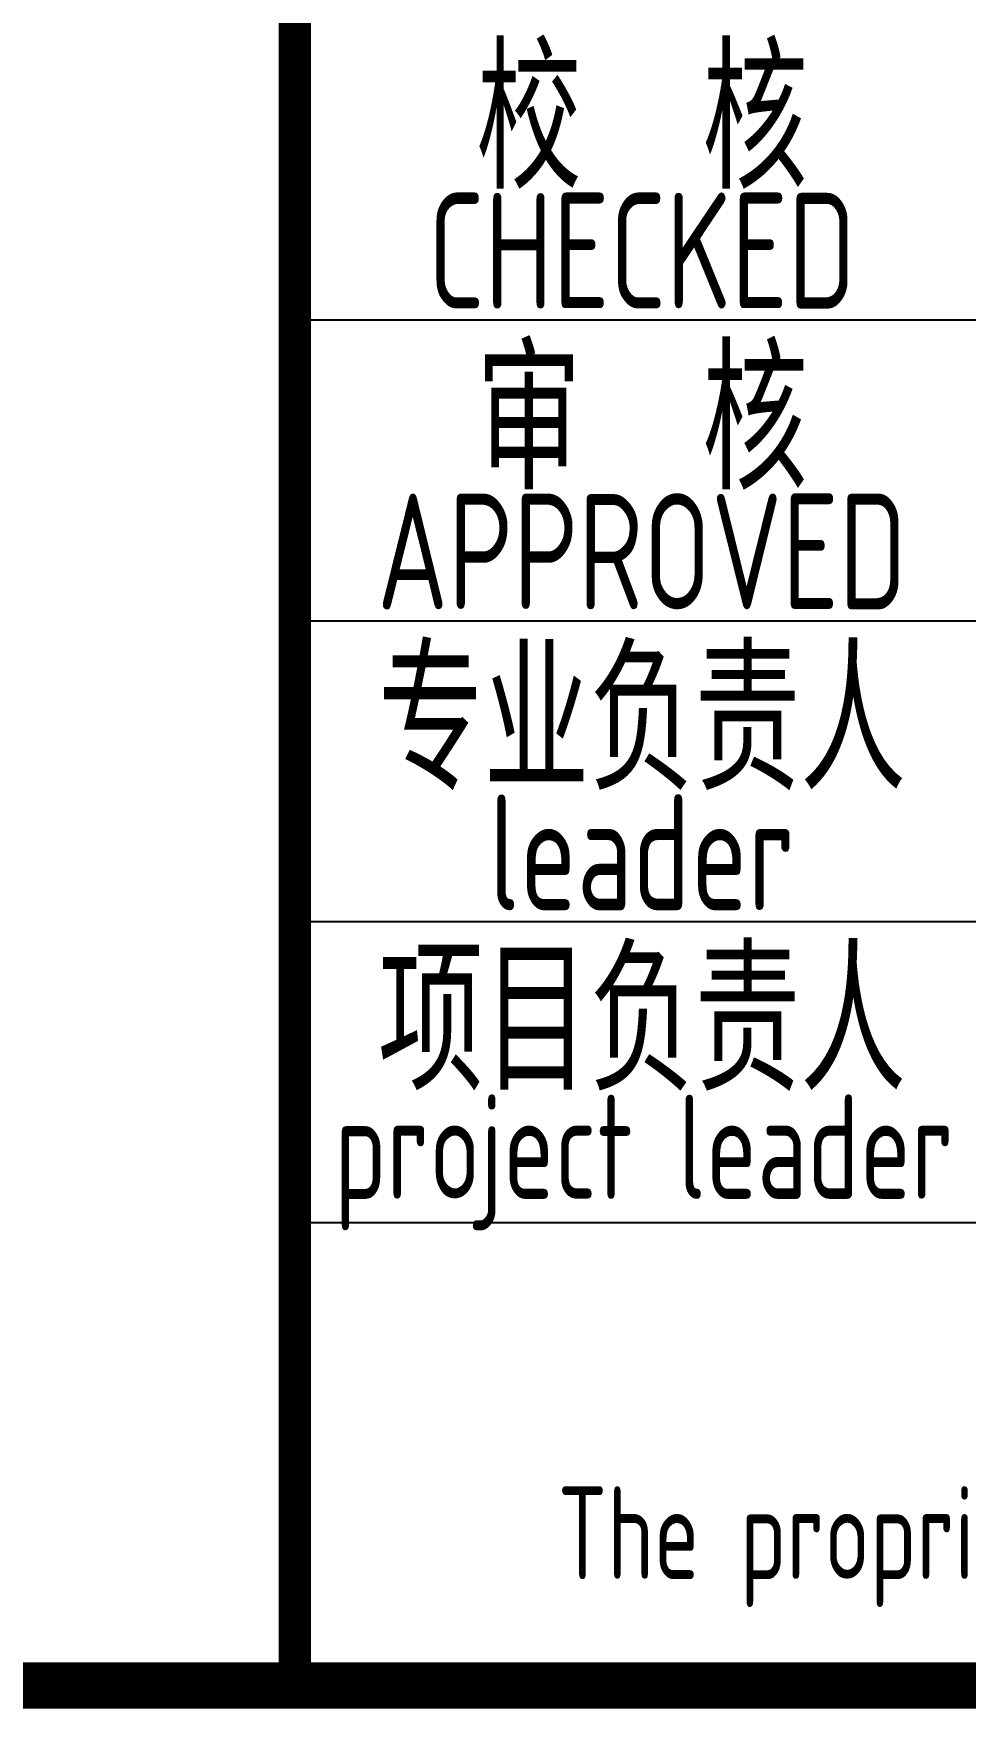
# Model space of a CAD drawing. Extents: x 5394041 to 5729212, y -433068 to -301615.
# Drawn here: x 5472698 to 5474711, y -420001 to -416382 of the extents above; entities that cross this region are included whole.
import ezdxf
from ezdxf.enums import TextEntityAlignment as Align

# ---------------------------------------------------------------- set-up
doc = ezdxf.new("R2010")
doc.units = 0
doc.header["$LTSCALE"] = 1000
doc.header["$MEASUREMENT"] = 0
doc.layers.get('0').update_dxf_attribs({"linetype": 'CONTINUOUS'})
doc.layers.add('PUB_TITLE', color=4, linetype='CONTINUOUS')
doc.styles.add('AHD', font='sceie.shx', dxfattribs={"width": 0.7, "bigfont": 'sceic.shx'})

msp = doc.modelspace()

# ---------------------------------------------------------------- linework, layer by layer
for p, q in [((5473262.3, -417000.6), (5478762.3, -417000.6)), ((5473262.3, -417650.6), (5478762.3, -417650.6)), ((5473262.3, -418300.6), (5491262.3, -418300.6)), ((5473262.3, -418950.6), (5491262.3, -418950.6)), ((5473262.3, -419950.6), (5491262.3, -419950.6))]:
    msp.add_line(p, q)
at = {"const_width": 70}
msp.add_lwpolyline([(5473262.3, -413950.6), (5473262.3, -419950.6)], dxfattribs=at)
msp.add_lwpolyline([(5491262.3, -413950.6, 70, 70, 0), (5473262.3, -413950.6, 70, 70, 0), (5473262.3, -419950.6, 0, 0, 0)], format="xyseb")
at = {"layer": 'PUB_TITLE', "color": 4, "const_width": 100}
msp.add_lwpolyline([(5410662.3, -419950.6), (5491262.3, -419950.6), (5491262.3, -362550.6), (5410662.3, -362550.6)], close=True, dxfattribs=at)

# ---------------------------------------------------------------- texts
at = {"style": 'AHD', "width": 0.8}
for s, height, p in [('校  核', 300, (5474012.3, -416550.6)), ('校  核', 300, (5474012.3, -416550.6)), ('CHECKED', 250, (5474012.3, -416850.6)), ('CHECKED', 250, (5474012.3, -416850.6)), ('审  核', 300, (5474012.3, -417200.6)), ('审  核', 300, (5474012.3, -417200.6)), ('APPROVED', 250, (5474012.3, -417500.6)), ('APPROVED', 250, (5474012.3, -417500.6)), ('专业负责人', 300, (5474012.3, -417850.6)), ('leader', 250, (5474012.3, -418150.6)), ('项目负责人', 300, (5474012.3, -418500.6)), ('project leader', 225, (5474016.4, -418820.6)), ('The proprietary right of this document belongs to Anhui Huadong Chemical And Medical Engineering  Co.,Ltd.  and any replication or transfer to the 3rd. side is forbidden without its permission. ', 200, (5482262.3, -419650.6))]:
    msp.add_text(s, height=height, dxfattribs=at).set_placement(p, align=Align.MIDDLE)

doc.saveas('drawing.dxf')
